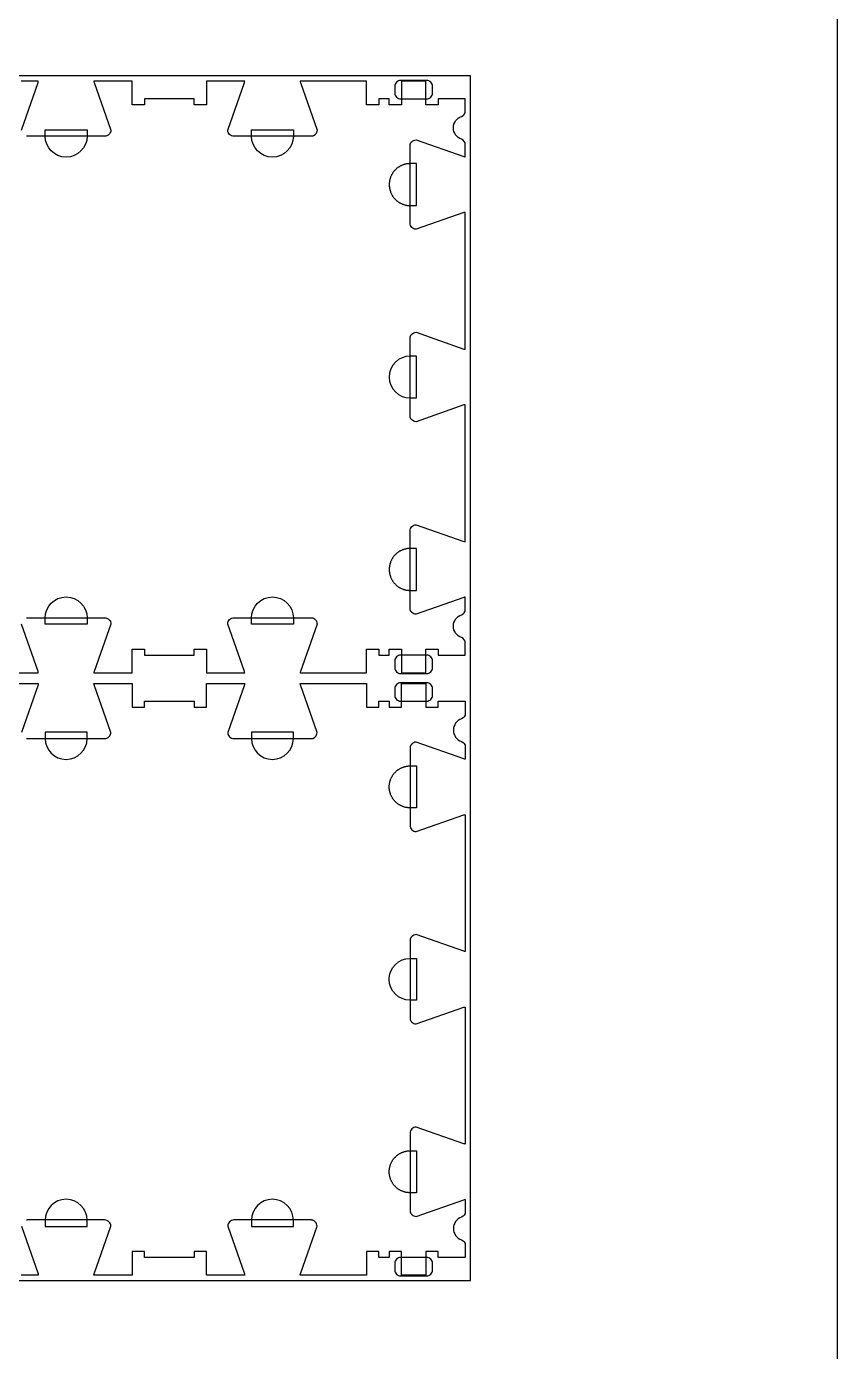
# Model space of a CAD drawing. Extents: x 0 to 4485, y 0 to 10771.
# Drawn here: x 2362 to 3183, y 4278 to 5619 of the extents above; entities that cross this region are included whole.
import ezdxf

# ---------------------------------------------------------------- set-up
doc = ezdxf.new("R2010")
doc.units = 0
for name, color, linetype in [('0_SHEET_SPRUCEPLY_2440X122', 1, 'CONTINUOUS'), ('4_ANYTOOL_CUTTHROUGH_OUTSI', 5, 'CONTINUOUS'), ('5_ANYTOOL_HALF_MILL_9MM_IN', 3, 'CONTINUOUS'), ('DONOTCUT', 7, 'CONTINUOUS')]:
    doc.layers.add(name, color=color, linetype=linetype)

msp = doc.modelspace()

# ---------------------------------------------------------------- linework, layer by layer
at = {"layer": '0_SHEET_SPRUCEPLY_2440X122'}
msp.add_lwpolyline([(371.7, 5569.4), (371.7, 4349.4), (2811.7, 4349.4), (2811.7, 5569.4)], close=True, dxfattribs=at)
at = {"layer": '4_ANYTOOL_CUTTHROUGH_OUTSI', "color": 5}
for points in [[(2357, 5514.5), (2373.9, 5562.8), (2373.9, 5562.8, 0.061485), (2374.1, 5564.2), (2356.7, 5564.2)], [(2362, 5020.6), (2362.2, 5020.6), (2362.3, 5020.6), (2362.5, 5020.6), (2362.6, 5020.6), (2362.8, 5020.7), (2362.9, 5020.7), (2363.1, 5020.7), (2363.2, 5020.7), (2441.2, 5020.7, -0.414214), (2447.5, 5014.4), (2447.5, 5014.4), (2447.5, 5014.3), (2430.6, 4966.1), (2430.6, 4966.1, 0.061485), (2430.4, 4964.7), (2469, 4964.7), (2469, 4988.7), (2481.5, 4988.7), (2481.5, 4982.7), (2532, 4982.7), (2532, 4988.7), (2544.5, 4988.7), (2544.5, 4964.7), (2583.1, 4964.7), (2583.1, 4964.7, 0.061485), (2582.8, 4966.1), (2565.9, 5014.3), (2565.9, 5014.4), (2565.9, 5014.4), (2565.9, 5014.4, -0.414214), (2572.2, 5020.7), (2650.2, 5020.7), (2650.3, 5020.7), (2650.5, 5020.7), (2650.6, 5020.7), (2650.8, 5020.6), (2650.9, 5020.6), (2651.1, 5020.6), (2651.2, 5020.6), (2651.4, 5020.6), (2651.5, 5020.5), (2651.7, 5020.5), (2651.8, 5020.4), (2652, 5020.4), (2652.1, 5020.4), (2652.3, 5020.3), (2652.4, 5020.3), (2652.5, 5020.2), (2652.7, 5020.1), (2652.8, 5020.1), (2653, 5020), (2653.1, 5019.9), (2653.2, 5019.9), (2653.4, 5019.8), (2653.5, 5019.7), (2653.6, 5019.6), (2653.8, 5019.5), (2653.9, 5019.4), (2654, 5019.3), (2654.1, 5019.2), (2654.2, 5019.1), (2654.4, 5019), (2654.5, 5018.9), (2654.6, 5018.8, -0.198912), (2656.4, 5014.4), (2656.4, 5014.4), (2656.4, 5014.3), (2639.5, 4966.1), (2639.5, 4966.1, 0.061485), (2639.3, 4964.7), (2706.5, 4964.7), (2706.5, 4988.7), (2719, 4988.7), (2719, 4982.7), (2729.5, 4982.7), (2729.5, 4988.7), (2742, 4988.7), (2742, 4964.7), (2766.5, 4964.7), (2766.5, 4988.7), (2779, 4988.7), (2779, 4982.7), (2806.5, 4982.7), (2806.5, 4995.1), (2806.5, 4995.1, 0.317837), (2802.6, 5000.5, -0.707107), (2802.6, 5023.6, 0.317837), (2806.5, 5029), (2806.5, 5041.4, 0.061485), (2805.1, 5041.2), (2756.8, 5024.3), (2756.7, 5024.3), (2756.7, 5024.3), (2756.7, 5024.3, -0.198912), (2752.3, 5026.1), (2752.2, 5026.2), (2752.1, 5026.3), (2752, 5026.4), (2751.9, 5026.5), (2751.8, 5026.7), (2751.7, 5026.8), (2751.6, 5026.9), (2751.5, 5027), (2751.4, 5027.2), (2751.3, 5027.3), (2751.3, 5027.4), (2751.2, 5027.6), (2751.1, 5027.7), (2751.1, 5027.8), (2751, 5028), (2750.9, 5028.1), (2750.9, 5028.3), (2750.8, 5028.4), (2750.8, 5028.6), (2750.7, 5028.7), (2750.7, 5028.9), (2750.6, 5029), (2750.6, 5029.2), (2750.6, 5029.3), (2750.5, 5029.5), (2750.5, 5029.6), (2750.5, 5029.8), (2750.5, 5029.9), (2750.5, 5030.1), (2750.5, 5030.2), (2750.5, 5030.4), (2750.5, 5030.5), (2750.5, 5108.5, -0.414214), (2756.7, 5114.8), (2756.7, 5114.8), (2756.8, 5114.8), (2805.1, 5097.9), (2805.1, 5097.9, 0.061485), (2806.5, 5097.6), (2806.5, 5236.3, 0.061485), (2805.1, 5236.1), (2756.8, 5219.2), (2756.7, 5219.2), (2756.7, 5219.2), (2756.7, 5219.2, -0.198912), (2752.3, 5221), (2752.2, 5221.1), (2752.1, 5221.2), (2752, 5221.3), (2751.9, 5221.4), (2751.8, 5221.6), (2751.7, 5221.7), (2751.6, 5221.8), (2751.5, 5221.9), (2751.4, 5222.1), (2751.3, 5222.2), (2751.3, 5222.3), (2751.2, 5222.5), (2751.1, 5222.6), (2751.1, 5222.7), (2751, 5222.9), (2750.9, 5223), (2750.9, 5223.2), (2750.8, 5223.3), (2750.8, 5223.5), (2750.7, 5223.6), (2750.7, 5223.8), (2750.6, 5223.9), (2750.6, 5224.1), (2750.6, 5224.2), (2750.5, 5224.4), (2750.5, 5224.5), (2750.5, 5224.7), (2750.5, 5224.8), (2750.5, 5225), (2750.5, 5225.1), (2750.5, 5225.3), (2750.5, 5225.4), (2750.5, 5303.4), (2750.5, 5303.6), (2750.5, 5303.7), (2750.5, 5303.9), (2750.5, 5304), (2750.5, 5304.2), (2750.5, 5304.3), (2750.5, 5304.5), (2750.6, 5304.6), (2750.6, 5304.8), (2750.6, 5304.9), (2750.7, 5305.1), (2750.7, 5305.2), (2750.8, 5305.4), (2750.8, 5305.5), (2750.9, 5305.7), (2750.9, 5305.8), (2751, 5306), (2751.1, 5306.1), (2751.1, 5306.2), (2751.2, 5306.4), (2751.3, 5306.5), (2751.3, 5306.6), (2751.4, 5306.8), (2751.5, 5306.9), (2751.6, 5307), (2751.7, 5307.2), (2751.8, 5307.3), (2751.9, 5307.4), (2752, 5307.5), (2752.1, 5307.6), (2752.2, 5307.7), (2752.3, 5307.8, -0.198912), (2756.7, 5309.7), (2756.7, 5309.7), (2756.8, 5309.7), (2805.1, 5292.8), (2805.1, 5292.8, 0.061485), (2806.5, 5292.5), (2806.5, 5431.2, 0.061485), (2805.1, 5431), (2756.8, 5414.1), (2756.7, 5414.1), (2756.7, 5414.1), (2756.7, 5414.1, -0.414214), (2750.5, 5420.3), (2750.5, 5498.3), (2750.5, 5498.5), (2750.5, 5498.6), (2750.5, 5498.8), (2750.5, 5498.9), (2750.5, 5499.1), (2750.5, 5499.2), (2750.5, 5499.4), (2750.6, 5499.5), (2750.6, 5499.7), (2750.6, 5499.8), (2750.7, 5500), (2750.7, 5500.1), (2750.8, 5500.3), (2750.8, 5500.4), (2750.9, 5500.6), (2750.9, 5500.7), (2751, 5500.9), (2751.1, 5501), (2751.1, 5501.1), (2751.2, 5501.3), (2751.3, 5501.4), (2751.3, 5501.5), (2751.4, 5501.7), (2751.5, 5501.8), (2751.6, 5501.9), (2751.7, 5502.1), (2751.8, 5502.2), (2751.9, 5502.3), (2752, 5502.4), (2752.1, 5502.5), (2752.2, 5502.6), (2752.3, 5502.7, -0.198912), (2756.7, 5504.6), (2756.7, 5504.6), (2756.8, 5504.6), (2805.1, 5487.7), (2805.1, 5487.7, 0.061485), (2806.5, 5487.4), (2806.5, 5499.8, 0.317837), (2802.6, 5505.2, -0.707107), (2802.6, 5528.3, 0.317837), (2806.5, 5533.8), (2806.5, 5546.2), (2779, 5546.2), (2779, 5540.2), (2766.5, 5540.2), (2766.5, 5564.2), (2742, 5564.2), (2742, 5540.2), (2729.5, 5540.2), (2729.5, 5546.2), (2719, 5546.2), (2719, 5540.2), (2706.7, 5540.2), (2706.5, 5540.2), (2706.5, 5564.2), (2639.3, 5564.2), (2639.3, 5564.2, 0.061485), (2639.5, 5562.8), (2656.4, 5514.5), (2656.4, 5514.5), (2656.4, 5514.4), (2656.4, 5514.4, -0.198912), (2654.6, 5510), (2654.5, 5509.9), (2654.4, 5509.8), (2654.2, 5509.7), (2654.1, 5509.6), (2654, 5509.5), (2653.9, 5509.4), (2653.8, 5509.3), (2653.6, 5509.2), (2653.5, 5509.1), (2653.4, 5509.1), (2653.2, 5509), (2653.1, 5508.9), (2653, 5508.8), (2652.8, 5508.8), (2652.7, 5508.7), (2652.5, 5508.6), (2652.4, 5508.6), (2652.3, 5508.5), (2652.1, 5508.5), (2652, 5508.4), (2651.8, 5508.4), (2651.7, 5508.4), (2651.5, 5508.3), (2651.4, 5508.3), (2651.2, 5508.3), (2651.1, 5508.2), (2650.9, 5508.2), (2650.8, 5508.2), (2650.6, 5508.2), (2650.5, 5508.2), (2650.3, 5508.2), (2650.2, 5508.2), (2572.2, 5508.2, -0.414214), (2565.9, 5514.4), (2565.9, 5514.5), (2565.9, 5514.5), (2582.8, 5562.8), (2582.8, 5562.8, 0.061485), (2583.1, 5564.2), (2544.5, 5564.2), (2544.5, 5540.2), (2532, 5540.2), (2532, 5546.2), (2481.5, 5546.2), (2481.5, 5540.2), (2469, 5540.2), (2469, 5564.2), (2430.4, 5564.2), (2430.4, 5564.2, 0.061485), (2430.6, 5562.8), (2447.5, 5514.5), (2447.5, 5514.5), (2447.5, 5514.4), (2447.5, 5514.4, -0.414214), (2441.2, 5508.2), (2363.2, 5508.2), (2363.1, 5508.2), (2362.9, 5508.2), (2362.8, 5508.2), (2362.6, 5508.2), (2362.5, 5508.2), (2362.3, 5508.2), (2362.2, 5508.3), (2362, 5508.3)], [(2307, 4964.7), (2374.1, 4964.7), (2374.1, 4964.7, 0.061485), (2373.9, 4966.1), (2357, 5014.3)], [(2307, 4954.2), (2374.1, 4954.2), (2374.1, 4954.2, -0.061485), (2373.9, 4952.8), (2357, 4904.5)], [(2362, 4898.3), (2362.2, 4898.3), (2362.3, 4898.2), (2362.5, 4898.2), (2362.6, 4898.2), (2362.8, 4898.2), (2362.9, 4898.2), (2363.1, 4898.2), (2363.2, 4898.2), (2441.2, 4898.2, 0.414214), (2447.5, 4904.4), (2447.5, 4904.5), (2447.5, 4904.5), (2430.6, 4952.8), (2430.6, 4952.8, -0.061485), (2430.4, 4954.2), (2469, 4954.2), (2469, 4930.2), (2481.5, 4930.2), (2481.5, 4936.2), (2532, 4936.2), (2532, 4930.2), (2532.2, 4930.2), (2544.2, 4930.2), (2544.5, 4930.2), (2544.5, 4954.2), (2583.1, 4954.2), (2583.1, 4954.2, -0.061485), (2582.8, 4952.8), (2565.9, 4904.5), (2565.9, 4904.5), (2565.9, 4904.4), (2565.9, 4904.4, 0.414214), (2572.2, 4898.2), (2650.2, 4898.2), (2650.3, 4898.2), (2650.5, 4898.2), (2650.6, 4898.2), (2650.8, 4898.2), (2650.9, 4898.2), (2651.1, 4898.2), (2651.2, 4898.3), (2651.4, 4898.3), (2651.5, 4898.3), (2651.7, 4898.4), (2651.8, 4898.4), (2652, 4898.4), (2652.1, 4898.5), (2652.3, 4898.5), (2652.4, 4898.6), (2652.5, 4898.6), (2652.7, 4898.7), (2652.8, 4898.8), (2653, 4898.8), (2653.1, 4898.9), (2653.2, 4899), (2653.4, 4899.1), (2653.5, 4899.1), (2653.6, 4899.2), (2653.8, 4899.3), (2653.9, 4899.4), (2654, 4899.5), (2654.1, 4899.6), (2654.2, 4899.7), (2654.4, 4899.8), (2654.5, 4899.9), (2654.6, 4900, 0.198912), (2656.4, 4904.4), (2656.4, 4904.5), (2656.4, 4904.5), (2639.5, 4952.8), (2639.5, 4952.8, -0.061485), (2639.3, 4954.2), (2706.5, 4954.2), (2706.5, 4930.2), (2719, 4930.2), (2719, 4936.2), (2729.5, 4936.2), (2729.5, 4930.2), (2742, 4930.2), (2742, 4954.2), (2766.5, 4954.2), (2766.5, 4930.2), (2779, 4930.2), (2779, 4936.2), (2806.5, 4936.2), (2806.5, 4923.8), (2806.5, 4923.8, -0.317837), (2802.6, 4918.3, 0.707107), (2802.6, 4895.2, -0.317837), (2806.5, 4889.8), (2806.5, 4877.4, -0.061485), (2805.1, 4877.7), (2756.8, 4894.6), (2756.7, 4894.6), (2756.7, 4894.6), (2756.7, 4894.6, 0.198912), (2752.3, 4892.7), (2752.2, 4892.6), (2752.1, 4892.5), (2752, 4892.4), (2751.9, 4892.3), (2751.8, 4892.2), (2751.7, 4892.1), (2751.6, 4891.9), (2751.5, 4891.8), (2751.4, 4891.7), (2751.3, 4891.5), (2751.3, 4891.4), (2751.2, 4891.3), (2751.1, 4891.1), (2751.1, 4891), (2751, 4890.9), (2750.9, 4890.7), (2750.9, 4890.6), (2750.8, 4890.4), (2750.8, 4890.3), (2750.7, 4890.1), (2750.7, 4890), (2750.6, 4889.8), (2750.6, 4889.7), (2750.6, 4889.5), (2750.5, 4889.4), (2750.5, 4889.2), (2750.5, 4889.1), (2750.5, 4888.9), (2750.5, 4888.8), (2750.5, 4888.6), (2750.5, 4888.5), (2750.5, 4888.3), (2750.5, 4810.3, 0.414214), (2756.7, 4804.1), (2756.7, 4804.1), (2756.8, 4804.1), (2805.1, 4821), (2805.1, 4821, -0.061485), (2806.5, 4821.2), (2806.5, 4682.5, -0.061485), (2805.1, 4682.8), (2756.8, 4699.7), (2756.7, 4699.7), (2756.7, 4699.7), (2756.7, 4699.7, 0.198912), (2752.3, 4697.8), (2752.2, 4697.7), (2752.1, 4697.6), (2752, 4697.5), (2751.9, 4697.4), (2751.8, 4697.3), (2751.7, 4697.2), (2751.6, 4697), (2751.5, 4696.9), (2751.4, 4696.8), (2751.3, 4696.6), (2751.3, 4696.5), (2751.2, 4696.4), (2751.1, 4696.2), (2751.1, 4696.1), (2751, 4696), (2750.9, 4695.8), (2750.9, 4695.7), (2750.8, 4695.5), (2750.8, 4695.4), (2750.7, 4695.2), (2750.7, 4695.1), (2750.6, 4694.9), (2750.6, 4694.8), (2750.6, 4694.6), (2750.5, 4694.5), (2750.5, 4694.3), (2750.5, 4694.2), (2750.5, 4694), (2750.5, 4693.9), (2750.5, 4693.7), (2750.5, 4693.6), (2750.5, 4693.4), (2750.5, 4615.4), (2750.5, 4615.3), (2750.5, 4615.1), (2750.5, 4615), (2750.5, 4614.8), (2750.5, 4614.7), (2750.5, 4614.5), (2750.5, 4614.4), (2750.6, 4614.2), (2750.6, 4614.1), (2750.6, 4613.9), (2750.7, 4613.8), (2750.7, 4613.6), (2750.8, 4613.5), (2750.8, 4613.3), (2750.9, 4613.2), (2750.9, 4613), (2751, 4612.9), (2751.1, 4612.7), (2751.1, 4612.6), (2751.2, 4612.5), (2751.3, 4612.3), (2751.3, 4612.2), (2751.4, 4612.1), (2751.5, 4611.9), (2751.6, 4611.8), (2751.7, 4611.7), (2751.8, 4611.6), (2751.9, 4611.4), (2752, 4611.3), (2752.1, 4611.2), (2752.2, 4611.1), (2752.3, 4611, 0.198912), (2756.7, 4609.2), (2756.7, 4609.2), (2756.8, 4609.2), (2805.1, 4626.1), (2805.1, 4626.1, -0.061485), (2806.5, 4626.3), (2806.5, 4487.6, -0.061485), (2805.1, 4487.9), (2756.8, 4504.8), (2756.7, 4504.8), (2756.7, 4504.8), (2756.7, 4504.8, 0.414214), (2750.5, 4498.5), (2750.5, 4420.5), (2750.5, 4420.4), (2750.5, 4420.2), (2750.5, 4420.1), (2750.5, 4419.9), (2750.5, 4419.8), (2750.5, 4419.6), (2750.5, 4419.5), (2750.6, 4419.3), (2750.6, 4419.2), (2750.6, 4419), (2750.7, 4418.9), (2750.7, 4418.7), (2750.8, 4418.6), (2750.8, 4418.4), (2750.9, 4418.3), (2750.9, 4418.1), (2751, 4418), (2751.1, 4417.8), (2751.1, 4417.7), (2751.2, 4417.6), (2751.3, 4417.4), (2751.3, 4417.3), (2751.4, 4417.2), (2751.5, 4417), (2751.6, 4416.9), (2751.7, 4416.8), (2751.8, 4416.7), (2751.9, 4416.5), (2752, 4416.4), (2752.1, 4416.3), (2752.2, 4416.2), (2752.3, 4416.1, 0.198912), (2756.7, 4414.3), (2756.7, 4414.3), (2756.8, 4414.3), (2805.1, 4431.2), (2805.1, 4431.2, -0.061485), (2806.5, 4431.4), (2806.5, 4419, -0.317837), (2802.6, 4413.6, 0.707107), (2802.6, 4390.5, -0.317837), (2806.5, 4385.1), (2806.5, 4372.7), (2779, 4372.7), (2779, 4378.7), (2766.5, 4378.7), (2766.5, 4354.7), (2742, 4354.7), (2742, 4378.7), (2729.5, 4378.7), (2729.5, 4372.7), (2719, 4372.7), (2719, 4378.7), (2706.5, 4378.7), (2706.5, 4354.7), (2639.3, 4354.7), (2639.3, 4354.7, -0.061485), (2639.5, 4356.1), (2656.4, 4404.3), (2656.4, 4404.4), (2656.4, 4404.4), (2656.4, 4404.4, 0.198912), (2654.6, 4408.8), (2654.5, 4408.9), (2654.4, 4409), (2654.2, 4409.1), (2654.1, 4409.2), (2654, 4409.3), (2653.9, 4409.4), (2653.8, 4409.5), (2653.6, 4409.6), (2653.5, 4409.7), (2653.4, 4409.8), (2653.2, 4409.9), (2653.1, 4409.9), (2653, 4410), (2652.8, 4410.1), (2652.7, 4410.1), (2652.5, 4410.2), (2652.4, 4410.3), (2652.3, 4410.3), (2652.1, 4410.4), (2652, 4410.4), (2651.8, 4410.4), (2651.7, 4410.5), (2651.5, 4410.5), (2651.4, 4410.6), (2651.2, 4410.6), (2651.1, 4410.6), (2650.9, 4410.6), (2650.8, 4410.6), (2650.6, 4410.7), (2650.5, 4410.7), (2650.3, 4410.7), (2650.2, 4410.7), (2572.2, 4410.7, 0.414214), (2565.9, 4404.4), (2565.9, 4404.4), (2565.9, 4404.3), (2582.8, 4356.1), (2582.8, 4356.1, -0.061485), (2583.1, 4354.7), (2544.5, 4354.7), (2544.5, 4378.7), (2532, 4378.7), (2532, 4372.7), (2481.5, 4372.7), (2481.5, 4378.7), (2469, 4378.7), (2469, 4354.7), (2430.4, 4354.7), (2430.4, 4354.7, -0.061485), (2430.6, 4356.1), (2447.5, 4404.3), (2447.5, 4404.4), (2447.5, 4404.4), (2447.5, 4404.4, 0.414214), (2441.2, 4410.7), (2363.2, 4410.7), (2363.1, 4410.7), (2362.9, 4410.7), (2362.8, 4410.7), (2362.6, 4410.6), (2362.5, 4410.6), (2362.3, 4410.6), (2362.2, 4410.6), (2362, 4410.6)], [(2357, 4404.3), (2373.9, 4356.1), (2373.9, 4356.1, -0.061485), (2374.1, 4354.7), (2356.7, 4354.7)]]:
    msp.add_lwpolyline(points, format="xyb", dxfattribs=at)
at = {"layer": '5_ANYTOOL_HALF_MILL_9MM_IN'}
for points in [[(2741.1, 5564.7, 0.414214), (2735.1, 5558.7), (2735.1, 5552.2, 0.414214), (2741.1, 5546.2), (2767.3, 5546.2, 0.414214), (2773.3, 5552.2), (2773.3, 5558.7, 0.414214), (2767.3, 5564.7)], [(2423.5, 5508.4, -1), (2381, 5508.4), (2381, 5508.7), (2381, 5514.7), (2423.5, 5514.7), (2423.5, 5508.7), (2423.5, 5508.4)], [(2632.4, 5508.4, -1), (2589.9, 5508.4), (2589.9, 5508.7), (2589.9, 5514.7), (2632.4, 5514.7), (2632.4, 5508.7), (2632.4, 5508.4)], [(2750.7, 5285.7, 1), (2750.7, 5243.2), (2751, 5243.2), (2757, 5243.2), (2757, 5285.7), (2751, 5285.7), (2750.7, 5285.7)], [(2381, 5020.4, -1), (2423.5, 5020.4), (2423.5, 5020.2), (2423.5, 5014.2), (2381, 5014.2), (2381, 5020.2), (2381, 5020.4)], [(2589.9, 5020.4, -1), (2632.4, 5020.4), (2632.4, 5020.2), (2632.4, 5014.2), (2589.9, 5014.2), (2589.9, 5020.2), (2589.9, 5020.4)], [(2741.1, 4982.7, 0.414214), (2735.1, 4976.7), (2735.1, 4970.2, 0.414214), (2741.1, 4964.2), (2767.3, 4964.2, 0.414214), (2773.3, 4970.2), (2773.3, 4976.7, 0.414214), (2767.3, 4982.7)], [(2741.1, 4954.7, 0.414214), (2735.1, 4948.7), (2735.1, 4942.2, 0.414214), (2741.1, 4936.2), (2767.3, 4936.2, 0.414214), (2773.3, 4942.2), (2773.3, 4948.7, 0.414214), (2767.3, 4954.7)], [(2381, 4898.4, 1), (2423.5, 4898.4), (2423.5, 4898.7), (2423.5, 4904.7), (2381, 4904.7), (2381, 4898.7), (2381, 4898.4)], [(2589.9, 4898.4, 1), (2632.4, 4898.4), (2632.4, 4898.7), (2632.4, 4904.7), (2589.9, 4904.7), (2589.9, 4898.7), (2589.9, 4898.4)], [(2750.7, 4633.2, -1), (2750.7, 4675.7), (2751, 4675.7), (2757, 4675.7), (2757, 4633.2), (2751, 4633.2), (2750.7, 4633.2)], [(2423.5, 4410.4, 1), (2381, 4410.4), (2381, 4410.2), (2381, 4404.2), (2423.5, 4404.2), (2423.5, 4410.2), (2423.5, 4410.4)], [(2632.4, 4410.4, 1), (2589.9, 4410.4), (2589.9, 4410.2), (2589.9, 4404.2), (2632.4, 4404.2), (2632.4, 4410.2), (2632.4, 4410.4)], [(2741.1, 4372.7, 0.414214), (2735.1, 4366.7), (2735.1, 4360.2, 0.414214), (2741.1, 4354.2), (2767.3, 4354.2, 0.414214), (2773.3, 4360.2), (2773.3, 4366.7, 0.414214), (2767.3, 4372.7)]]:
    msp.add_lwpolyline(points, format="xyb", close=True, dxfattribs=at)
for points in [[(2750.7, 5480.6), (2750.2, 5480.6), (2749.8, 5480.6), (2749.3, 5480.5), (2748.8, 5480.5), (2748.3, 5480.4), (2747.8, 5480.4), (2747.3, 5480.3), (2746.8, 5480.2), (2746.3, 5480.1), (2745.8, 5480), (2745.4, 5479.9), (2744.9, 5479.8), (2744.4, 5479.6), (2743.9, 5479.4), (2743.4, 5479.3), (2742.9, 5479.1), (2742.4, 5478.9), (2741.9, 5478.7), (2741.4, 5478.4), (2740.9, 5478.2), (2740.5, 5477.9), (2740, 5477.7), (2739.5, 5477.4), (2739.1, 5477.1), (2738.6, 5476.8), (2738.2, 5476.5), (2737.7, 5476.2), (2737.3, 5475.8), (2736.9, 5475.5), (2736.5, 5475.1), (2736.1, 5474.7), (2735.7, 5474.3), (2735.3, 5474), (2734.9, 5473.6), (2734.6, 5473.1), (2734.2, 5472.7), (2733.9, 5472.3), (2733.5, 5471.8), (2733.2, 5471.4), (2732.9, 5471), (2732.6, 5470.5), (2732.3, 5470), (2732.1, 5469.6), (2731.8, 5469.1), (2731.6, 5468.6), (2731.4, 5468.1), (2731.1, 5467.6), (2730.9, 5467.1), (2730.8, 5466.7), (2730.6, 5466.2), (2730.4, 5465.7), (2730.3, 5465.2), (2730.1, 5464.7), (2730, 5464.2), (2729.9, 5463.7), (2729.8, 5463.2), (2729.7, 5462.7), (2729.6, 5462.2), (2729.6, 5461.7), (2729.5, 5461.2), (2729.5, 5460.7), (2729.5, 5460.3), (2729.5, 5459.8), (2729.5, 5459.3), (2729.5, 5458.9), (2729.5, 5458.4), (2729.5, 5457.9), (2729.5, 5457.4), (2729.6, 5456.9), (2729.6, 5456.4), (2729.7, 5455.9), (2729.8, 5455.5), (2729.9, 5455), (2730, 5454.5), (2730.1, 5454), (2730.3, 5453.5), (2730.4, 5453), (2730.6, 5452.5), (2730.8, 5452), (2730.9, 5451.5), (2731.1, 5451), (2731.4, 5450.5), (2731.6, 5450), (2731.8, 5449.6), (2732.1, 5449.1), (2732.3, 5448.6), (2732.6, 5448.2), (2732.9, 5447.7), (2733.2, 5447.2), (2733.5, 5446.8), (2733.9, 5446.4), (2734.2, 5445.9), (2734.6, 5445.5), (2734.9, 5445.1), (2735.3, 5444.7), (2735.7, 5444.3), (2736.1, 5443.9), (2736.5, 5443.5), (2736.9, 5443.2), (2737.3, 5442.8), (2737.7, 5442.5), (2738.2, 5442.2), (2738.6, 5441.8), (2739.1, 5441.5), (2739.5, 5441.2), (2740, 5441), (2740.5, 5440.7), (2740.9, 5440.4), (2741.4, 5440.2), (2741.9, 5440), (2742.4, 5439.8), (2742.9, 5439.6), (2743.4, 5439.4), (2743.9, 5439.2), (2744.4, 5439), (2744.9, 5438.9), (2745.4, 5438.8), (2745.8, 5438.6), (2746.3, 5438.5), (2746.8, 5438.4), (2747.3, 5438.3), (2747.8, 5438.3), (2748.3, 5438.2), (2748.8, 5438.2), (2749.3, 5438.1), (2749.8, 5438.1), (2750.2, 5438.1), (2750.7, 5438.1), (2751, 5438.1), (2757, 5438.1), (2757, 5480.6), (2751, 5480.6), (2750.7, 5480.6)], [(2750.7, 5090.8), (2750.2, 5090.8), (2749.8, 5090.8), (2749.3, 5090.7), (2748.8, 5090.7), (2748.3, 5090.6), (2747.8, 5090.6), (2747.3, 5090.5), (2746.8, 5090.4), (2746.3, 5090.3), (2745.8, 5090.2), (2745.4, 5090.1), (2744.9, 5090), (2744.4, 5089.8), (2743.9, 5089.6), (2743.4, 5089.5), (2742.9, 5089.3), (2742.4, 5089.1), (2741.9, 5088.9), (2741.4, 5088.6), (2740.9, 5088.4), (2740.5, 5088.1), (2740, 5087.9), (2739.5, 5087.6), (2739.1, 5087.3), (2738.6, 5087), (2738.2, 5086.7), (2737.7, 5086.4), (2737.3, 5086), (2736.9, 5085.7), (2736.5, 5085.3), (2736.1, 5084.9), (2735.7, 5084.5), (2735.3, 5084.2), (2734.9, 5083.8), (2734.6, 5083.3), (2734.2, 5082.9), (2733.9, 5082.5), (2733.5, 5082), (2733.2, 5081.6), (2732.9, 5081.2), (2732.6, 5080.7), (2732.3, 5080.2), (2732.1, 5079.8), (2731.8, 5079.3), (2731.6, 5078.8), (2731.4, 5078.3), (2731.1, 5077.8), (2730.9, 5077.3), (2730.8, 5076.9), (2730.6, 5076.4), (2730.4, 5075.9), (2730.3, 5075.4), (2730.1, 5074.9), (2730, 5074.4), (2729.9, 5073.9), (2729.8, 5073.4), (2729.7, 5072.9), (2729.6, 5072.4), (2729.6, 5071.9), (2729.5, 5071.4), (2729.5, 5070.9), (2729.5, 5070.5), (2729.5, 5070), (2729.5, 5069.5), (2729.5, 5069.1), (2729.5, 5068.6), (2729.5, 5068.1), (2729.5, 5067.6), (2729.6, 5067.1), (2729.6, 5066.6), (2729.7, 5066.1), (2729.8, 5065.7), (2729.9, 5065.2), (2730, 5064.7), (2730.1, 5064.2), (2730.3, 5063.7), (2730.4, 5063.2), (2730.6, 5062.7), (2730.8, 5062.2), (2730.9, 5061.7), (2731.1, 5061.2), (2731.4, 5060.7), (2731.6, 5060.2), (2731.8, 5059.8), (2732.1, 5059.3), (2732.3, 5058.8), (2732.6, 5058.4), (2732.9, 5057.9), (2733.2, 5057.4), (2733.5, 5057), (2733.9, 5056.6), (2734.2, 5056.1), (2734.6, 5055.7), (2734.9, 5055.3), (2735.3, 5054.9), (2735.7, 5054.5), (2736.1, 5054.1), (2736.5, 5053.7), (2736.9, 5053.4), (2737.3, 5053), (2737.7, 5052.7), (2738.2, 5052.4), (2738.6, 5052), (2739.1, 5051.7), (2739.5, 5051.4), (2740, 5051.2), (2740.5, 5050.9), (2740.9, 5050.6), (2741.4, 5050.4), (2741.9, 5050.2), (2742.4, 5050), (2742.9, 5049.8), (2743.4, 5049.6), (2743.9, 5049.4), (2744.4, 5049.2), (2744.9, 5049.1), (2745.4, 5049), (2745.8, 5048.8), (2746.3, 5048.7), (2746.8, 5048.6), (2747.3, 5048.5), (2747.8, 5048.5), (2748.3, 5048.4), (2748.8, 5048.4), (2749.3, 5048.3), (2749.8, 5048.3), (2750.2, 5048.3), (2750.7, 5048.3), (2751, 5048.3), (2757, 5048.3), (2757, 5090.8), (2751, 5090.8), (2750.7, 5090.8)], [(2750.7, 4828.1), (2750.2, 4828.1), (2749.8, 4828.1), (2749.3, 4828.1), (2748.8, 4828.2), (2748.3, 4828.2), (2747.8, 4828.3), (2747.3, 4828.3), (2746.8, 4828.4), (2746.3, 4828.5), (2745.8, 4828.6), (2745.4, 4828.8), (2744.9, 4828.9), (2744.4, 4829), (2743.9, 4829.2), (2743.4, 4829.4), (2742.9, 4829.6), (2742.4, 4829.8), (2741.9, 4830), (2741.4, 4830.2), (2740.9, 4830.4), (2740.5, 4830.7), (2740, 4831), (2739.5, 4831.2), (2739.1, 4831.5), (2738.6, 4831.8), (2738.2, 4832.2), (2737.7, 4832.5), (2737.3, 4832.8), (2736.9, 4833.2), (2736.5, 4833.5), (2736.1, 4833.9), (2735.7, 4834.3), (2735.3, 4834.7), (2734.9, 4835.1), (2734.6, 4835.5), (2734.2, 4835.9), (2733.9, 4836.4), (2733.5, 4836.8), (2733.2, 4837.2), (2732.9, 4837.7), (2732.6, 4838.2), (2732.3, 4838.6), (2732.1, 4839.1), (2731.8, 4839.6), (2731.6, 4840), (2731.4, 4840.5), (2731.1, 4841), (2730.9, 4841.5), (2730.8, 4842), (2730.6, 4842.5), (2730.4, 4843), (2730.3, 4843.5), (2730.1, 4844), (2730, 4844.5), (2729.9, 4845), (2729.8, 4845.5), (2729.7, 4845.9), (2729.6, 4846.4), (2729.6, 4846.9), (2729.5, 4847.4), (2729.5, 4847.9), (2729.5, 4848.4), (2729.5, 4848.9), (2729.5, 4849.3), (2729.5, 4849.8), (2729.5, 4850.3), (2729.5, 4850.7), (2729.5, 4851.2), (2729.6, 4851.7), (2729.6, 4852.2), (2729.7, 4852.7), (2729.8, 4853.2), (2729.9, 4853.7), (2730, 4854.2), (2730.1, 4854.7), (2730.3, 4855.2), (2730.4, 4855.7), (2730.6, 4856.2), (2730.8, 4856.7), (2730.9, 4857.1), (2731.1, 4857.6), (2731.4, 4858.1), (2731.6, 4858.6), (2731.8, 4859.1), (2732.1, 4859.6), (2732.3, 4860), (2732.6, 4860.5), (2732.9, 4861), (2733.2, 4861.4), (2733.5, 4861.8), (2733.9, 4862.3), (2734.2, 4862.7), (2734.6, 4863.1), (2734.9, 4863.6), (2735.3, 4864), (2735.7, 4864.3), (2736.1, 4864.7), (2736.5, 4865.1), (2736.9, 4865.5), (2737.3, 4865.8), (2737.7, 4866.2), (2738.2, 4866.5), (2738.6, 4866.8), (2739.1, 4867.1), (2739.5, 4867.4), (2740, 4867.7), (2740.5, 4867.9), (2740.9, 4868.2), (2741.4, 4868.4), (2741.9, 4868.7), (2742.4, 4868.9), (2742.9, 4869.1), (2743.4, 4869.3), (2743.9, 4869.4), (2744.4, 4869.6), (2744.9, 4869.8), (2745.4, 4869.9), (2745.8, 4870), (2746.3, 4870.1), (2746.8, 4870.2), (2747.3, 4870.3), (2747.8, 4870.4), (2748.3, 4870.4), (2748.8, 4870.5), (2749.3, 4870.5), (2749.8, 4870.6), (2750.2, 4870.6), (2750.7, 4870.6), (2751, 4870.6), (2757, 4870.6), (2757, 4828.1), (2751, 4828.1), (2750.7, 4828.1)], [(2750.7, 4438.3), (2750.2, 4438.3), (2749.8, 4438.3), (2749.3, 4438.3), (2748.8, 4438.4), (2748.3, 4438.4), (2747.8, 4438.5), (2747.3, 4438.5), (2746.8, 4438.6), (2746.3, 4438.7), (2745.8, 4438.8), (2745.4, 4439), (2744.9, 4439.1), (2744.4, 4439.2), (2743.9, 4439.4), (2743.4, 4439.6), (2742.9, 4439.8), (2742.4, 4440), (2741.9, 4440.2), (2741.4, 4440.4), (2740.9, 4440.6), (2740.5, 4440.9), (2740, 4441.2), (2739.5, 4441.4), (2739.1, 4441.7), (2738.6, 4442), (2738.2, 4442.4), (2737.7, 4442.7), (2737.3, 4443), (2736.9, 4443.4), (2736.5, 4443.7), (2736.1, 4444.1), (2735.7, 4444.5), (2735.3, 4444.9), (2734.9, 4445.3), (2734.6, 4445.7), (2734.2, 4446.1), (2733.9, 4446.6), (2733.5, 4447), (2733.2, 4447.4), (2732.9, 4447.9), (2732.6, 4448.4), (2732.3, 4448.8), (2732.1, 4449.3), (2731.8, 4449.8), (2731.6, 4450.2), (2731.4, 4450.7), (2731.1, 4451.2), (2730.9, 4451.7), (2730.8, 4452.2), (2730.6, 4452.7), (2730.4, 4453.2), (2730.3, 4453.7), (2730.1, 4454.2), (2730, 4454.7), (2729.9, 4455.2), (2729.8, 4455.7), (2729.7, 4456.1), (2729.6, 4456.6), (2729.6, 4457.1), (2729.5, 4457.6), (2729.5, 4458.1), (2729.5, 4458.6), (2729.5, 4459.1), (2729.5, 4459.5), (2729.5, 4460), (2729.5, 4460.5), (2729.5, 4460.9), (2729.5, 4461.4), (2729.6, 4461.9), (2729.6, 4462.4), (2729.7, 4462.9), (2729.8, 4463.4), (2729.9, 4463.9), (2730, 4464.4), (2730.1, 4464.9), (2730.3, 4465.4), (2730.4, 4465.9), (2730.6, 4466.4), (2730.8, 4466.9), (2730.9, 4467.3), (2731.1, 4467.8), (2731.4, 4468.3), (2731.6, 4468.8), (2731.8, 4469.3), (2732.1, 4469.8), (2732.3, 4470.2), (2732.6, 4470.7), (2732.9, 4471.2), (2733.2, 4471.6), (2733.5, 4472), (2733.9, 4472.5), (2734.2, 4472.9), (2734.6, 4473.3), (2734.9, 4473.8), (2735.3, 4474.2), (2735.7, 4474.5), (2736.1, 4474.9), (2736.5, 4475.3), (2736.9, 4475.7), (2737.3, 4476), (2737.7, 4476.4), (2738.2, 4476.7), (2738.6, 4477), (2739.1, 4477.3), (2739.5, 4477.6), (2740, 4477.9), (2740.5, 4478.1), (2740.9, 4478.4), (2741.4, 4478.6), (2741.9, 4478.9), (2742.4, 4479.1), (2742.9, 4479.3), (2743.4, 4479.5), (2743.9, 4479.6), (2744.4, 4479.8), (2744.9, 4480), (2745.4, 4480.1), (2745.8, 4480.2), (2746.3, 4480.3), (2746.8, 4480.4), (2747.3, 4480.5), (2747.8, 4480.6), (2748.3, 4480.6), (2748.8, 4480.7), (2749.3, 4480.7), (2749.8, 4480.8), (2750.2, 4480.8), (2750.7, 4480.8), (2751, 4480.8), (2757, 4480.8), (2757, 4438.3), (2751, 4438.3), (2750.7, 4438.3)]]:
    msp.add_lwpolyline(points, close=True, dxfattribs=at)
at = {"layer": 'DONOTCUT'}
msp.add_lwpolyline([(0, 0), (3183.4, 0), (3183.4, 7593.4), (0, 7593.4)], close=True, dxfattribs=at)

doc.saveas('drawing.dxf')
